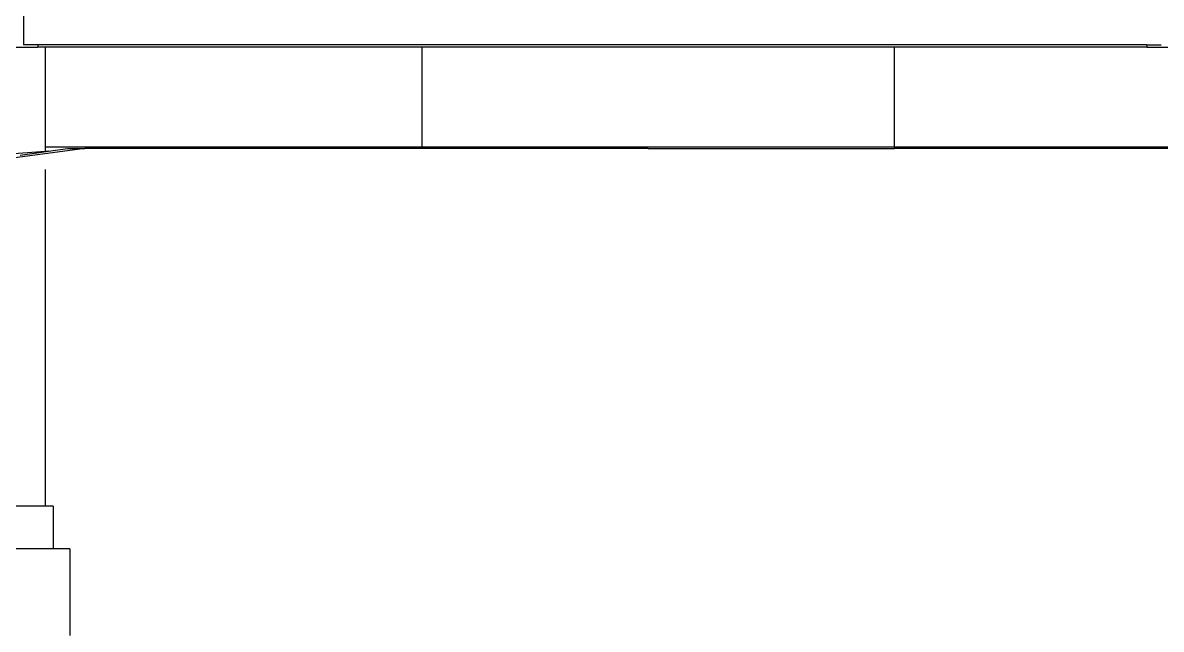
# Model space of a CAD drawing. Extents: x -35.6 to 35.6, y -12.2 to 13.4.
# Drawn here: x -3.73 to 3.76, y 3 to 6.99 of the extents above; entities that cross this region are included whole.
import ezdxf

# ---------------------------------------------------------------- set-up
doc = ezdxf.new("R2010")
doc.units = 0
doc.layers.get('0').update_dxf_attribs({"linetype": 'CONTINUOUS'})
doc.layers.add('SECTIONCUTEDGES', color=7, linetype='CONTINUOUS')

msp = doc.modelspace()

# ---------------------------------------------------------------- linework, layer by layer
for p, q in [((3.6679, 6.8489), (-3.6352, 6.8489)), ((-3.5852, 6.8329), (-3.6352, 6.8329)), ((-3.5852, 6.1755), (-3.5852, 6.8329)), ((-1.1037, 6.8329), (-3.5852, 6.8329)), ((-1.1037, 6.1755), (-1.1037, 6.8329)), ((2.0028, 6.8329), (-1.1037, 6.8329)), ((2.0028, 6.8329), (2.0028, 6.1755)), ((3.6679, 6.8329), (2.0028, 6.8329)), ((-3.3267, 6.1669), (-4.2124, 6.0474)), ((-3.5852, 6.1478), (-3.8852, 6.1256)), ((-3.5852, 6.1478), (-3.5852, 6.1755)), ((-1.1037, 6.1755), (-3.5852, 6.1755)), ((-3.5641, 6.1493), (-3.5852, 6.1478)), ((-1.1014, 6.1755), (-1.1037, 6.1755)), ((-1.1014, 6.1755), (-1.1014, 6.1669)), ((2.0028, 6.1755), (-1.1014, 6.1755)), ((2.0052, 6.1755), (2.0028, 6.1755)), ((2.0052, 6.1669), (2.0052, 6.1755)), ((5.1094, 6.1755), (2.0052, 6.1755)), ((-3.5852, 5.9352), (-3.5852, 6.0283)), ((-3.5852, 5.8006), (-3.5852, 5.9352)), ((-3.5852, 5.1669), (-3.5852, 5.8006)), ((-3.5852, 5.0831), (-3.5852, 5.1669)), ((-3.5852, 4.1669), (-3.5852, 5.0831)), ((-3.5852, 3.8136), (-3.5852, 4.1669)), ((-3.5852, 3.8136), (-3.8852, 3.8136)), ((-3.5352, 3.8136), (-3.5852, 3.8136)), ((-3.5352, 3.8136), (-3.5352, 3.5329)), ((-3.5352, 3.5329), (-3.9352, 3.5329)), ((-3.4252, 3.5329), (-3.5352, 3.5329)), ((-3.4252, 3.5329), (-3.4252, 2.9629))]:
    msp.add_line(p, q)
at = {"layer": 'SECTIONCUTEDGES'}
for p, q in [((-3.7302, 7.3169), (-3.7302, 6.8489)), ((-3.8352, 6.8329), (-3.6352, 6.8329)), ((-3.6352, 6.8489), (-3.7302, 6.8489)), ((-3.6352, 6.8489), (-3.6352, 6.8329)), ((3.6679, 6.8489), (3.6679, 6.8329)), ((3.6679, 6.8489), (3.7629, 6.8489)), ((3.6679, 6.8329), (3.8679, 6.8329)), ((-3.7523, 6.123), (-3.5641, 6.1493)), ((-3.5641, 6.1493), (-3.4391, 6.1669)), ((-3.4391, 6.1669), (-3.3267, 6.1669)), ((-3.0267, 6.1669), (-3.3267, 6.1669)), ((-2.3967, 6.1669), (-3.0267, 6.1669)), ((-1.3067, 6.1669), (-2.3967, 6.1669)), ((-1.1014, 6.1669), (-1.3067, 6.1669)), ((-0.0867, 6.1669), (-1.1014, 6.1669)), ((0.3833, 6.1669), (-0.0867, 6.1669)), ((0.3833, 6.1669), (2.0052, 6.1669)), ((4.1233, 6.1669), (2.0052, 6.1669))]:
    msp.add_line(p, q, dxfattribs=at)

doc.saveas('drawing.dxf')
